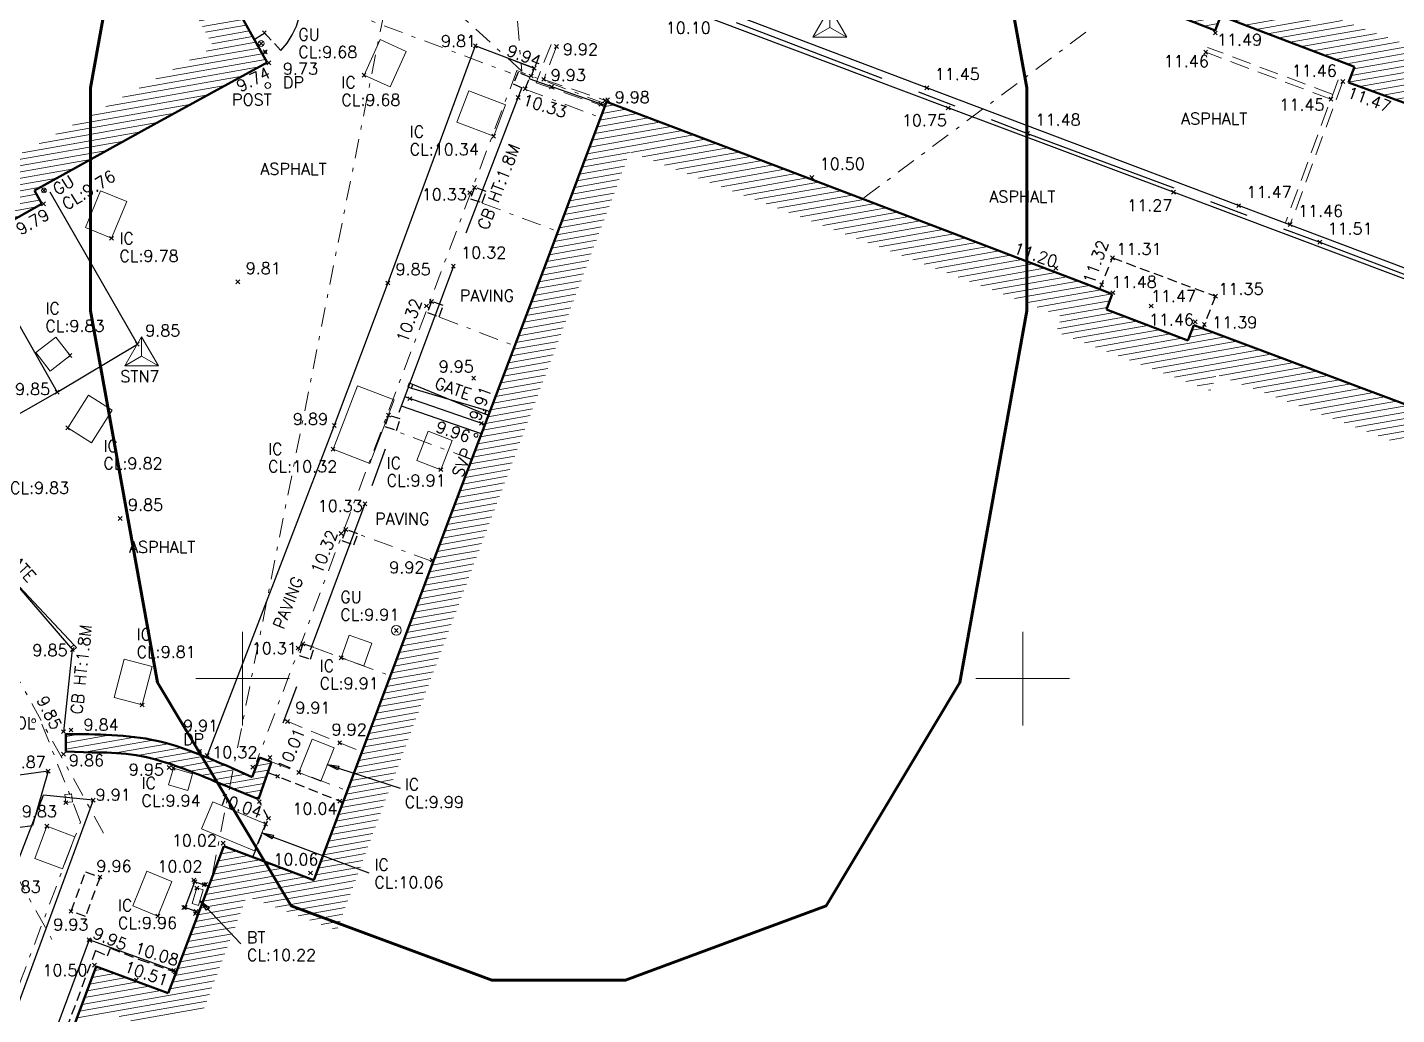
# Model space of a CAD drawing. Extents: x 521064 to 521635, y 174590 to 175241.
# Drawn here: x 521354.48 to 521389.58, y 174811.39 to 174836.68 of the extents above; entities that cross this region are included whole.
import ezdxf
from ezdxf.enums import TextEntityAlignment as Align

# ---------------------------------------------------------------- set-up
doc = ezdxf.new("R2010")
doc.units = 0
doc.header["$PDMODE"] = 3
doc.header["$PDSIZE"] = 0.05
for name, pattern in [('Centre', [7, 4, -1, 1, -1]), ('DASHDOT', [1, 0.5, -0.25, 0, -0.25]), ('DASHED', [0.75, 0.5, -0.25]), ('HIDDEN', [0.375, 0.25, -0.125])]:
    doc.linetypes.add(name, pattern=pattern)
doc.layers.get('0').update_dxf_attribs({"linetype": 'CONTINUOUS', "lineweight": 18})
for name, color, linetype, lineweight in [('I031G_SURVEY-GRID', 7, 'CONTINUOUS', 18), ('I042T_SURVEY-STA', 1, 'CONTINUOUS', 13), ('I277G_CANOPY', 30, 'DASHDOT', 18), ('I901G_TITLE-SHEET', 7, 'CONTINUOUS', 18), ('I904G_HATCHING', 62, 'CONTINUOUS', 18), ('I910T_TXT-GEN-S', 7, 'CONTINUOUS', 13), ('I917G_BUILDING', 3, 'CONTINUOUS', 50), ('I923G_SURVEY-POINT', 7, 'CONTINUOUS', 18), ('I923T_SURVEY-LEVEL', 7, 'CONTINUOUS', 13), ('I960G_COVER', 1, 'CONTINUOUS', 18), ('I960T_COVER-TXT', 1, 'CONTINUOUS', 13), ('I963G_SW', 200, 'DASHED', 18), ('I969G_OHC', 241, 'DASHDOT', 18), ('I976G_ST-FURN', 220, 'CONTINUOUS', 18), ('I976T_ST-FURN-TXT', 220, 'CONTINUOUS', 13), ('I991G_SLOPE', 21, 'DASHED', 18)]:
    doc.layers.add(name, color=color, linetype=linetype, lineweight=lineweight)
for name, color, linetype in [('I218G_PLINTH', 140, 'CONTINUOUS'), ('I240G_STAIR', 10, 'CONTINUOUS'), ('I280G_BLDG-FRAME', 7, 'HIDDEN'), ('I940G_SURFACE', 200, 'HIDDEN'), ('I971G_FENCE', 5, 'Centre'), ('I972G_WALL', 10, 'CONTINUOUS'), ('I973G_GATE', 20, 'CONTINUOUS'), ('I997G_ROAD_MARKING', 7, 'CONTINUOUS')]:
    doc.layers.add(name, color=color, linetype=linetype)
doc.styles.add('MONOTXT', font='simplex.shx')
doc.styles.get("Standard").update_dxf_attribs({"font": 'simplex.shx'})
doc.dimstyles.get("Standard").update_dxf_attribs({"dimtxt": 0.18, "dimasz": 0.18, "dimexe": 0.18, "dimexo": 0.0625, "dimgap": 0.09, "dimtad": 0, "dimtih": 1, "dimtoh": 1, "dimdec": 4, "dimzin": 0, "dimdsep": 46, "dimtxsty": 'Standard', "dimcen": 0.09, "dimadec": 0, "dimazin": 0, "dimtfac": 1, "dimtdec": 4, "dimtofl": 0, "dimtmove": 0, "dimatfit": 3, "dimfxl": 1, "dimtolj": 1, "dimtzin": 0, "dimarcsym": 0})

# ---------------------------------------------------------------- blocks, each defined once
blk = doc.blocks.new('PT_STATION')
at = {"color": 0, "linetype": 'Continuous', "flags": 128}
for points in [[(0, 0.5), (-0.433, -0.25)], [(-0.433, -0.25), (0, 0), (0, 0.5)], [(0.433, -0.25), (0, 0.5)], [(0, 0), (0.433, -0.25)], [(-0.433, -0.25), (0.433, -0.25)]]:
    blk.add_lwpolyline(points, dxfattribs=at)

msp = doc.modelspace()

# ---------------------------------------------------------------- hatches: boundary and pattern name
at = {"layer": 'I904G_HATCHING'}
h = msp.add_hatch(dxfattribs=at)
h.set_pattern_fill('ANSI31', color=256, scale=0.05, angle=325, style=0)
h.paths.add_polyline_path([(521444.647, 174870.129), (521444.767, 174870.488), (521444.74, 174870.5), (521448.45, 174880.371), (521449.941, 174884.328), (521450.825, 174886.529), (521450.847, 174886.52), (521450.926, 174886.782), (521450.891, 174886.795), (521451.299, 174887.88), (521451.756, 174889.095), (521452.087, 174889.949), (521456.936, 174902.777), (521456.966, 174902.77), (521457.046, 174902.981), (521457.017, 174902.992), (521457.914, 174905.372), (521457.945, 174905.361), (521458.022, 174905.548), (521457.983, 174905.561), (521458.276, 174906.369), (521462.956, 174918.783), (521466.072, 174927.188), (521464.076, 174927.947), (521468.769, 174940.432, 0.955868), (521469.475, 174942.331), (521471.148, 174946.743), (521474.224, 174954.819), (521476.207, 174954.068), (521476.515, 174954.891), (521477.009, 174956.195), (521478.199, 174959.33), (521484.138, 174974.996), (521479.855, 174976.619), (521476.932, 174977.669), (521452.975, 174986.679), (521435.919, 174993.099), (521428.128, 174972.416), (521429.781, 174971.785), (521430.021, 174971.695), (521433.184, 174970.506), (521434.896, 174969.868), (521438.341, 174968.558), (521441.761, 174967.264), (521445.161, 174965.981), (521448.596, 174964.682), (521455.487, 174962.087), (521455.476, 174962.053), (521458.891, 174960.794), (521462.306, 174959.518), (521465.737, 174958.179), (521469.249, 174956.851), (521468.581, 174955.061), (521467.259, 174951.617), (521465.972, 174948.192), (521464.688, 174944.765), (521463.391, 174941.344), (521462.079, 174937.939), (521459.635, 174931.417), (521459.531, 174931.156), (521458.957, 174929.762), (521455.448, 174931.078), (521445.427, 174934.864), (521445.465, 174934.963), (521438.391, 174937.632), (521438.321, 174937.524), (521426.616, 174941.938), (521417.773, 174945.266), (521416.325, 174941.546), (521415.787, 174940.154), (521415.691, 174939.877), (521414.834, 174937.565), (521414.715, 174937.25), (521412.878, 174932.304), (521410.966, 174927.233), (521411.009, 174927.217), (521410.308, 174925.256), (521409.793, 174923.815), (521409.59, 174923.888), (521409.494, 174923.62), (521409.698, 174923.548), (521409.18, 174922.188), (521408.779, 174921.257), (521408.62, 174921.301), (521408.527, 174921.035), (521408.66, 174920.981), (521406.041, 174913.956), (521403.64, 174907.539), (521403.456, 174907.607), (521403.356, 174907.319), (521403.545, 174907.242), (521403.116, 174906.1), (521402.687, 174904.959), (521402.489, 174905.026), (521402.381, 174904.749), (521402.512, 174904.698), (521400.204, 174898.475), (521397.783, 174892.059), (521397.488, 174891.278), (521397.359, 174891.328), (521397.239, 174891.054), (521397.38, 174890.992), (521396.52, 174888.719), (521396.373, 174888.768), (521396.268, 174888.45), (521396.4, 174888.401), (521395.133, 174885.032), (521394.064, 174882.186), (521391.344, 174874.988), (521391.205, 174875.039), (521391.1, 174874.758), (521391.239, 174874.706), (521390.381, 174872.417), (521390.233, 174872.468), (521390.129, 174872.209), (521390.282, 174872.151), (521389.991, 174871.374), (521387.524, 174864.847), (521385.209, 174858.708), (521385.068, 174858.75), (521384.958, 174858.474), (521385.136, 174858.407), (521384.273, 174856.101), (521384.088, 174856.17), (521383.989, 174855.89), (521384.052, 174855.867), (521381.594, 174849.288), (521380.194, 174845.644), (521379.181, 174842.622), (521379.088, 174842.652), (521379.001, 174842.443), (521378.918, 174842.471), (521378.816, 174842.195), (521378.98, 174842.128), (521378.557, 174841.01), (521378.112, 174839.834), (521377.944, 174839.891), (521377.84, 174839.615), (521383.072, 174837.632), (521382.984, 174837.365), (521384.935, 174836.605), (521385.08, 174836.977), (521386.169, 174836.562), (521388.506, 174835.674), (521388.352, 174835.271), (521393.371, 174833.441), (521399.888, 174830.984), (521407.686, 174828.049), (521413.363, 174825.908), (521419.126, 174823.735), (521420.925, 174823.05), (521421.045, 174823.324), (521426.282, 174821.35), (521427.354, 174824.203), (521427.32, 174824.215), (521427.478, 174824.647), (521431.499, 174835.309), (521432.254, 174837.309), (521433.387, 174840.315), (521433.432, 174840.298), (521433.501, 174840.492), (521433.46, 174840.512), (521434.167, 174842.391), (521436.187, 174847.758), (521438.541, 174854), (521438.591, 174853.981), (521438.659, 174854.174), (521438.603, 174854.195), (521439.179, 174855.772), (521439.467, 174856.559), (521439.537, 174856.534), (521439.624, 174856.779), (521439.578, 174856.801), (521442.591, 174864.822), (521444.411, 174869.65), (521444.599, 174870.147)])
h.paths.add_polyline_path([(521438.717, 174857.381), (521435.251, 174848.11), (521431.729, 174838.752), (521425.657, 174822.654), (521420.511, 174824.595), (521420.393, 174824.326), (521413.716, 174826.844), (521400.241, 174831.919), (521394.66, 174834.024), (521394.785, 174834.358), (521384.508, 174838.264), (521384.366, 174837.9), (521384.23, 174837.953), (521384.32, 174838.228), (521379.294, 174840.133), (521380.232, 174842.61), (521381.135, 174845.306), (521382.53, 174848.934), (521384.99, 174855.516), (521386.144, 174858.355), (521388.459, 174864.494), (521390.927, 174871.022), (521392.331, 174874.771), (521412.215, 174927.383), (521413.816, 174931.956), (521415.653, 174936.902), (521416.719, 174939.791), (521418.346, 174943.982), (521426.264, 174941.002), (521426.263, 174941.002), (521437.969, 174936.588), (521445.074, 174933.929), (521459.59, 174928.444), (521463.016, 174937.589), (521465.624, 174944.414), (521466.908, 174947.841), (521469.518, 174954.712), (521470.534, 174957.435), (521466.09, 174959.114), (521462.656, 174960.455), (521459.241, 174961.73), (521455.839, 174963.023), (521448.948, 174965.618), (521445.514, 174966.917), (521442.114, 174968.2), (521438.696, 174969.492), (521429.424, 174973.021), (521436.502, 174991.811), (521452.622, 174985.743), (521482.836, 174974.381), (521475.623, 174955.358), (521473.644, 174956.108), (521470.213, 174947.099), (521468.539, 174942.685), (521467.833, 174940.784), (521462.789, 174927.366), (521464.79, 174926.606), (521462.019, 174919.134), (521457.341, 174906.722), (521456, 174903.131), (521451.152, 174890.302), (521449.005, 174884.68), (521444.766, 174873.426), (521443.663, 174870.5)], flags=16)
h = msp.add_hatch(dxfattribs=at)
h.set_pattern_fill('ANSI31', color=256, scale=0.05, angle=325, style=0)
h.paths.add_polyline_path([(521365.759, 174881.945), (521367.311, 174886.098), (521374.746, 174883.333), (521378.528, 174881.926), (521381.469, 174880.831), (521383.284, 174885.719), (521385.395, 174891.334), (521386.802, 174895.22), (521363.286, 174904.002), (521357.857, 174889.657), (521365.37, 174886.856), (521364.674, 174884.949), (521364.507, 174885.012), (521364.55, 174885.126), (521364.044, 174885.327), (521363.994, 174885.206), (521361.419, 174886.18), (521361.462, 174886.296), (521361.185, 174886.396), (521361.136, 174886.287), (521358.803, 174887.181), (521355.775, 174879.014), (521358.23, 174878.113), (521352.972, 174863.981), (521350.89, 174861.521), (521348.805, 174863.337), (521348.886, 174863.429), (521348.528, 174863.721), (521342.476, 174856.651), (521342.824, 174856.353), (521340.844, 174854.033), (521331.138, 174848.587), (521320.768, 174842.769), (521322.227, 174840.3), (521326.894, 174832.047), (521326.981, 174832.096), (521328.103, 174830.098), (521333.883, 174819.805), (521341.553, 174824.106), (521343.555, 174820.584), (521348.998, 174823.617), (521347.201, 174826.798), (521349.876, 174828.301), (521348.925, 174830.03), (521351.103, 174831.223), (521351.585, 174830.343), (521353.209, 174831.247), (521354.849, 174832.159), (521354.666, 174832.503), (521357.728, 174834.195), (521360.628, 174835.783), (521359.858, 174837.16), (521359.054, 174838.6), (521359.557, 174838.878), (521357.895, 174841.817), (521358.966, 174842.392), (521359.577, 174841.885), (521360.53, 174842.998), (521361.858, 174844.542), (521361.95, 174844.468), (521362.086, 174844.651), (521362.012, 174844.715), (521363.35, 174846.282), (521363.434, 174846.212), (521363.574, 174846.376), (521363.491, 174846.448), (521365.776, 174849.114), (521364.06, 174850.62), (521365.333, 174852.072), (521367.565, 174851.231), (521366.43, 174848.174), (521368.782, 174847.273), (521368.859, 174847.493), (521368.766, 174847.527), (521369.438, 174849.316), (521370.241, 174851.441), (521371.875, 174855.813), (521373.221, 174859.385), (521373.324, 174859.346), (521373.4, 174859.547), (521371.787, 174860.139), (521373.01, 174863.468), (521374.664, 174867.907), (521375.002, 174868.806), (521374.636, 174868.938), (521374.841, 174869.511), (521374.778, 174869.534), (521375.25, 174870.795), (521375.313, 174870.772), (521375.43, 174871.092), (521375.282, 174871.148), (521376.27, 174873.748), (521376.409, 174873.704), (521376.525, 174874.024), (521376.377, 174874.08), (521377.366, 174876.691), (521377.503, 174876.639), (521377.62, 174876.959), (521377.483, 174877.01), (521378.449, 174879.614), (521378.586, 174879.563), (521378.708, 174879.89), (521378.39, 174880.002), (521378.333, 174879.852), (521375.927, 174880.747), (521375.983, 174880.895), (521375.654, 174881.019), (521375.598, 174880.871), (521372.882, 174881.875), (521372.934, 174882.023), (521372.616, 174882.147), (521372.558, 174881.998), (521370.038, 174882.927), (521370.098, 174883.092), (521369.785, 174883.201), (521369.66, 174882.884), (521369.751, 174882.85), (521368.982, 174880.772)])
h.paths.add_polyline_path([(521365.266, 174883.655), (521366.65, 174887.446), (521359.148, 174890.243), (521363.869, 174902.717), (521385.525, 174894.629), (521380.881, 174882.119), (521366.723, 174887.383), (521364.469, 174881.35), (521369.574, 174879.492), (521370.404, 174881.734), (521377.266, 174879.182), (521373.991, 174870.568), (521374.084, 174870.533), (521373.491, 174868.948), (521373.567, 174868.92), (521373.357, 174868.335), (521373.689, 174868.215), (521370.503, 174859.545), (521372.021, 174858.988), (521368.101, 174848.605), (521367.712, 174848.754), (521368.849, 174851.816), (521365.038, 174853.252), (521362.648, 174850.528), (521364.38, 174849.008), (521359.457, 174843.284), (521359.087, 174843.592), (521356.522, 174842.215), (521358.189, 174839.265), (521357.69, 174838.988), (521359.259, 174836.183), (521353.321, 174832.902), (521353.505, 174832.556), (521351.978, 174831.707), (521351.5, 174832.581), (521347.566, 174830.426), (521348.522, 174828.688), (521345.837, 174827.179), (521347.632, 174824.001), (521343.934, 174821.94), (521341.931, 174825.465), (521334.266, 174821.166), (521327.364, 174833.458), (521327.274, 174833.407), (521322.18, 174842.415), (521341.486, 174853.245), (521344.234, 174856.465), (521343.887, 174856.761), (521348.562, 174862.223), (521350.998, 174860.101), (521353.848, 174863.469), (521359.518, 174878.706), (521357.061, 174879.607), (521359.387, 174885.88)], flags=16)
h = msp.add_hatch(dxfattribs=at)
h.set_pattern_fill('ANSI31', color=256, scale=0.05, angle=325, style=0)
edge = h.paths.add_edge_path()
edge.add_line((521360.436, 174817.978), (521360.244, 174817.477))
edge.add_line((521360.244, 174817.477), (521359.701, 174817.721))
edge.add_spline(control_points=[(521359.701, 174817.721), (521359.077, 174817.991), (521357.728, 174818.575), (521356.256, 174818.577), (521355.465, 174818.579)], knot_values=[0, 0, 0, 0, 2.019516, 4.362498, 4.362498, 4.362498, 4.362498], degree=3, periodic=0)
edge.add_line((521355.465, 174818.579), (521355.467, 174818.131))
edge.add_line((521355.467, 174818.131), (521356.142, 174818.11))
edge.add_spline(control_points=[(521356.142, 174818.11), (521356.476, 174818.107), (521357.172, 174818.101), (521358.278, 174817.795), (521359.019, 174817.482), (521359.428, 174817.31)], knot_values=[0, 0, 0, 0, 0.997107, 2.081143, 3.411994, 3.411994, 3.411994, 3.411994], degree=3, periodic=0)
edge.add_line((521359.428, 174817.31), (521360.403, 174816.912))
edge.add_line((521360.403, 174816.912), (521360.74, 174817.866))
edge.add_line((521360.74, 174817.866), (521360.436, 174817.978))

# ---------------------------------------------------------------- linework, layer by layer
at = {"layer": 'I031G_SURVEY-GRID'}
for p, q in [((521360, 174821.2), (521360, 174818.8)), ((521380, 174821.2), (521380, 174818.8)), ((521358.8, 174820), (521361.2, 174820)), ((521378.8, 174820), (521381.2, 174820))]:
    msp.add_line(p, q, dxfattribs=at)
at = {"layer": 'I218G_PLINTH'}
for p, q in [((521356.063, 174813.313, 9.95), (521354.629, 174809.458, 10.031)), ((521358.301, 174812.496, 10.08), (521356.063, 174813.313, 9.95))]:
    msp.add_line(p, q, dxfattribs=at)
at = {"layer": 'I240G_STAIR'}
for points in [[(521366.212, 174826.508, 9.914), (521364.157, 174827.218, 9.902)], [(521366.124, 174826.274, 9.914), (521364.07, 174826.984, 9.902)], [(521358.876, 174814.009, 10.208), (521358.526, 174814.141, 10.207), (521358.775, 174814.799, 10.211), (521359.133, 174814.684, 10.205)]]:
    msp.add_polyline3d(points, dxfattribs=at)
at = {"layer": 'I277G_CANOPY'}
for points in [[(521369.31, 174834.721, 12.733), (521367.031, 174835.58, 12.736), (521360.356, 174817.87, 12.743)], [(521367.232, 174835.103, 12.738), (521369.175, 174834.374, 12.735)], [(521366.139, 174832.18, 12.469), (521368.043, 174831.47, 12.459)], [(521365.046, 174829.26, 12.45), (521366.973, 174828.526, 12.453)], [(521356.436, 174816.041, 13.847), (521350.992, 174825.865, 13.823), (521349.936, 174827.738, 12.658), (521347.83, 174826.485, 12.664)], [(521365.87, 174825.614, 12.45), (521363.946, 174826.335, 12.458)], [(521348.845, 174824.648, 13.814), (521355.191, 174813.173, 13.854)], [(521364.87, 174822.998, 12.459), (521362.951, 174823.711, 12.46)], [(521361.847, 174820.791, 12.456), (521363.794, 174820.069, 12.457)], [(521355.846, 174806.022, 12.735), (521355.599, 174806.101, 12.734), (521355.094, 174804.792, 12.73), (521351.94, 174805.987, 12.748), (521355.844, 174816.324, 12.743), (521354.854, 174818.836, 12.71)], [(521360.743, 174817.865, 12.459), (521362.671, 174817.132, 12.45)]]:
    msp.add_polyline3d(points, dxfattribs=at)
at = {"layer": 'I280G_BLDG-FRAME'}
for points in [[(521367.061, 174835.534, 10.33), (521366.937, 174835.233, 10.33), (521367.242, 174835.108, 10.33), (521367.365, 174835.409, 10.33)], [(521365.943, 174832.584, 10.33), (521365.841, 174832.294, 10.33), (521366.143, 174832.188, 10.33), (521366.245, 174832.478, 10.33)], [(521364.84, 174829.664, 10.32), (521364.737, 174829.379, 10.32), (521365.036, 174829.271, 10.32), (521365.139, 174829.556, 10.32)], [(521363.737, 174826.749, 10.32), (521363.644, 174826.455, 10.32), (521363.948, 174826.358, 10.32), (521364.042, 174826.652, 10.32)], [(521362.954, 174823.709, 10.32), (521362.643, 174823.822, 10.32), (521362.54, 174823.539, 10.32), (521362.85, 174823.426, 10.32)], [(521361.836, 174820.802, 10.31), (521361.542, 174820.894, 10.31), (521361.448, 174820.594, 10.31), (521361.741, 174820.502, 10.31)], [(521355.601, 174814.04, 9.928), (521355.972, 174815.053, 9.925), (521356.344, 174814.917, 9.957), (521355.973, 174813.904, 9.96)]]:
    msp.add_polyline3d(points, close=True, dxfattribs=at)
at = {"layer": 'I904G_HATCHING', "linetype": 'Continuous'}
for p, q in [((521369.153, 174834.308), (521370.114, 174834.478)), ((521369.218, 174834.481), (521369.823, 174834.587)), ((521369.282, 174834.653), (521369.532, 174834.697)), ((521368.894, 174833.618), (521371.278, 174834.038)), ((521368.959, 174833.79), (521370.987, 174834.148)), ((521369.023, 174833.963), (521370.696, 174834.258)), ((521369.088, 174834.135), (521370.405, 174834.368)), ((521368.829, 174833.445), (521371.569, 174833.928)), ((521369.951, 174833.482), (521371.86, 174833.818)), ((521370.24, 174833.371), (521372.151, 174833.708)), ((521368.764, 174833.272), (521369.919, 174833.476)), ((521370.53, 174833.261), (521372.442, 174833.598)), ((521370.819, 174833.151), (521372.733, 174833.489)), ((521371.108, 174833.041), (521373.024, 174833.379)), ((521368.635, 174832.927), (521369.788, 174833.13)), ((521368.7, 174833.1), (521369.853, 174833.303)), ((521371.398, 174832.931), (521373.315, 174833.269)), ((521371.687, 174832.821), (521373.606, 174833.159)), ((521371.977, 174832.71), (521373.897, 174833.049)), ((521368.505, 174832.582), (521369.657, 174832.785)), ((521368.57, 174832.754), (521369.723, 174832.958)), ((521372.266, 174832.6), (521374.187, 174832.939)), ((521372.555, 174832.49), (521374.476, 174832.829)), ((521372.845, 174832.38), (521374.766, 174832.719)), ((521368.376, 174832.237), (521369.526, 174832.44)), ((521368.44, 174832.409), (521369.592, 174832.612)), ((521373.134, 174832.27), (521375.055, 174832.608)), ((521373.423, 174832.159), (521375.344, 174832.498)), ((521373.713, 174832.049), (521375.634, 174832.388)), ((521368.246, 174831.891), (521369.396, 174832.094)), ((521368.311, 174832.064), (521369.461, 174832.267)), ((521374.002, 174831.939), (521375.923, 174832.278)), ((521374.292, 174831.829), (521376.212, 174832.168)), ((521374.581, 174831.719), (521376.502, 174832.057)), ((521374.87, 174831.609), (521376.791, 174831.947)), ((521368.117, 174831.546), (521369.265, 174831.749)), ((521368.181, 174831.719), (521369.33, 174831.921)), ((521375.16, 174831.498), (521377.081, 174831.837)), ((521375.449, 174831.388), (521377.37, 174831.727)), ((521375.738, 174831.278), (521377.659, 174831.617)), ((521367.922, 174831.028), (521369.069, 174831.23)), ((521367.987, 174831.201), (521369.134, 174831.403)), ((521368.052, 174831.373), (521369.2, 174831.576)), ((521376.028, 174831.168), (521377.949, 174831.507)), ((521376.317, 174831.058), (521378.238, 174831.396)), ((521376.607, 174830.948), (521378.527, 174831.286)), ((521367.792, 174830.683), (521368.938, 174830.885)), ((521367.857, 174830.856), (521369.003, 174831.058)), ((521376.896, 174830.837), (521378.817, 174831.176)), ((521377.185, 174830.727), (521379.106, 174831.066)), ((521377.475, 174830.617), (521379.396, 174830.956)), ((521367.662, 174830.338), (521368.807, 174830.54)), ((521367.727, 174830.51), (521368.873, 174830.712)), ((521377.764, 174830.507), (521379.685, 174830.846)), ((521378.053, 174830.397), (521379.974, 174830.735)), ((521378.343, 174830.286), (521380.264, 174830.625)), ((521367.531, 174829.992), (521368.677, 174830.194)), ((521367.596, 174830.165), (521368.742, 174830.367)), ((521378.632, 174830.176), (521380.553, 174830.515)), ((521378.922, 174830.066), (521380.842, 174830.405)), ((521379.211, 174829.956), (521381.132, 174830.295)), ((521379.5, 174829.846), (521381.421, 174830.184)), ((521367.4, 174829.647), (521368.546, 174829.849)), ((521367.466, 174829.819), (521368.611, 174830.021)), ((521379.79, 174829.736), (521381.71, 174830.074)), ((521380.079, 174829.625), (521382, 174829.964)), ((521380.368, 174829.515), (521382.289, 174829.854)), ((521367.269, 174829.301), (521368.415, 174829.503)), ((521367.335, 174829.474), (521368.48, 174829.676)), ((521380.658, 174829.405), (521382.231, 174829.682)), ((521380.947, 174829.295), (521382.165, 174829.51)), ((521367.139, 174828.956), (521368.284, 174829.158)), ((521367.204, 174829.128), (521368.35, 174829.33)), ((521380.886, 174828.962), (521382.63, 174829.269)), ((521380.952, 174829.135), (521382.341, 174829.379)), ((521380.999, 174828.82), (521382.92, 174829.159)), ((521367.008, 174828.61), (521368.154, 174828.812)), ((521367.073, 174828.783), (521368.219, 174828.985)), ((521381.288, 174828.71), (521383.209, 174829.049)), ((521381.578, 174828.6), (521383.498, 174828.939)), ((521381.867, 174828.49), (521383.788, 174828.829)), ((521384.265, 174828.751), (521384.899, 174828.863)), ((521384.33, 174828.924), (521384.607, 174828.973)), ((521366.877, 174828.265), (521368.023, 174828.467)), ((521366.943, 174828.438), (521368.088, 174828.64)), ((521382.156, 174828.38), (521384.077, 174828.718)), ((521382.446, 174828.27), (521385.191, 174828.754)), ((521382.735, 174828.159), (521385.484, 174828.644)), ((521383.025, 174828.049), (521385.776, 174828.534)), ((521383.314, 174827.939), (521386.069, 174828.425)), ((521366.746, 174827.919), (521367.892, 174828.121)), ((521366.812, 174828.092), (521367.958, 174828.294)), ((521383.603, 174827.829), (521386.361, 174828.315)), ((521383.893, 174827.719), (521386.654, 174828.206)), ((521385.032, 174827.758), (521386.946, 174828.096)), ((521366.616, 174827.574), (521367.761, 174827.776)), ((521366.681, 174827.747), (521367.827, 174827.949)), ((521384.182, 174827.609), (521384.951, 174827.744)), ((521385.323, 174827.649), (521387.238, 174827.986)), ((521385.615, 174827.539), (521387.531, 174827.877)), ((521385.907, 174827.429), (521387.823, 174827.767)), ((521366.485, 174827.228), (521367.631, 174827.43)), ((521366.55, 174827.401), (521367.696, 174827.603)), ((521384.471, 174827.498), (521384.885, 174827.571)), ((521384.761, 174827.388), (521384.819, 174827.399)), ((521386.198, 174827.319), (521388.116, 174827.657)), ((521386.49, 174827.209), (521388.408, 174827.548)), ((521386.781, 174827.1), (521388.701, 174827.438)), ((521366.354, 174826.883), (521367.5, 174827.085)), ((521366.42, 174827.056), (521367.565, 174827.258)), ((521387.073, 174826.99), (521388.993, 174827.328)), ((521387.364, 174826.88), (521389.285, 174827.219)), ((521387.656, 174826.77), (521389.578, 174827.109)), ((521366.223, 174826.538), (521367.369, 174826.74)), ((521366.289, 174826.71), (521367.435, 174826.912)), ((521387.948, 174826.661), (521389.87, 174827)), ((521388.239, 174826.551), (521390.163, 174826.89)), ((521388.531, 174826.441), (521390.455, 174826.78)), ((521388.822, 174826.331), (521390.748, 174826.671)), ((521366.093, 174826.192), (521367.238, 174826.394)), ((521366.158, 174826.365), (521367.304, 174826.567)), ((521389.114, 174826.221), (521391.04, 174826.561)), ((521389.405, 174826.112), (521391.333, 174826.451)), ((521365.962, 174825.847), (521367.108, 174826.049)), ((521366.027, 174826.019), (521367.173, 174826.221)), ((521365.831, 174825.501), (521366.977, 174825.703)), ((521365.897, 174825.674), (521367.042, 174825.876)), ((521365.701, 174825.156), (521366.846, 174825.358)), ((521365.766, 174825.328), (521366.912, 174825.53)), ((521365.57, 174824.81), (521366.715, 174825.012)), ((521365.635, 174824.983), (521366.781, 174825.185)), ((521365.439, 174824.465), (521366.585, 174824.667)), ((521365.504, 174824.638), (521366.65, 174824.84)), ((521365.308, 174824.119), (521366.454, 174824.321)), ((521365.374, 174824.292), (521366.519, 174824.494)), ((521365.178, 174823.774), (521366.323, 174823.976)), ((521365.243, 174823.947), (521366.389, 174824.149)), ((521365.049, 174823.429), (521366.192, 174823.63)), ((521365.113, 174823.601), (521366.258, 174823.803)), ((521364.919, 174823.084), (521366.062, 174823.285)), ((521364.984, 174823.256), (521366.127, 174823.458)), ((521364.789, 174822.738), (521365.931, 174822.94)), ((521364.854, 174822.911), (521365.996, 174823.112)), ((521364.659, 174822.393), (521365.8, 174822.594)), ((521364.724, 174822.566), (521365.866, 174822.767)), ((521364.53, 174822.048), (521365.67, 174822.249)), ((521364.594, 174822.22), (521365.735, 174822.421)), ((521364.4, 174821.702), (521365.54, 174821.903)), ((521364.465, 174821.875), (521365.604, 174822.076)), ((521364.27, 174821.357), (521365.41, 174821.558)), ((521364.335, 174821.53), (521365.475, 174821.731)), ((521364.14, 174821.012), (521365.281, 174821.213)), ((521364.205, 174821.185), (521365.346, 174821.386)), ((521364.011, 174820.667), (521365.152, 174820.868)), ((521364.075, 174820.839), (521365.217, 174821.04)), ((521363.816, 174820.149), (521364.958, 174820.35)), ((521363.881, 174820.321), (521365.023, 174820.523)), ((521363.946, 174820.494), (521365.087, 174820.695)), ((521363.686, 174819.803), (521364.829, 174820.005)), ((521363.751, 174819.976), (521364.893, 174820.177)), ((521363.557, 174819.458), (521364.7, 174819.66)), ((521363.621, 174819.631), (521364.764, 174819.832)), ((521363.427, 174819.113), (521364.57, 174819.314)), ((521363.492, 174819.285), (521364.635, 174819.487)), ((521363.298, 174818.768), (521364.441, 174818.969)), ((521363.362, 174818.94), (521364.506, 174819.142)), ((521363.168, 174818.422), (521364.312, 174818.624)), ((521363.233, 174818.595), (521364.376, 174818.797)), ((521363.039, 174818.077), (521364.182, 174818.279)), ((521363.104, 174818.25), (521364.247, 174818.451)), ((521362.91, 174817.732), (521364.053, 174817.934)), ((521362.975, 174817.905), (521364.118, 174818.106)), ((521362.781, 174817.387), (521363.924, 174817.589)), ((521362.845, 174817.56), (521363.989, 174817.761)), ((521362.651, 174817.042), (521363.795, 174817.243)), ((521362.716, 174817.214), (521363.859, 174817.416)), ((521362.522, 174816.697), (521363.665, 174816.898)), ((521362.587, 174816.869), (521363.73, 174817.071)), ((521362.393, 174816.351), (521363.536, 174816.553)), ((521362.457, 174816.524), (521363.601, 174816.726)), ((521362.264, 174816.006), (521363.407, 174816.208)), ((521362.328, 174816.179), (521363.471, 174816.38)), ((521362.134, 174815.661), (521363.278, 174815.863)), ((521362.199, 174815.834), (521363.342, 174816.035)), ((521359.38, 174815.337), (521360.145, 174815.471)), ((521359.446, 174815.509), (521359.852, 174815.581)), ((521359.512, 174815.682), (521359.56, 174815.691)), ((521362.005, 174815.316), (521363.148, 174815.517)), ((521362.07, 174815.488), (521363.213, 174815.69)), ((521359.183, 174814.818), (521361.024, 174815.143)), ((521359.249, 174814.991), (521360.731, 174815.252)), ((521359.315, 174815.164), (521360.438, 174815.362)), ((521361.876, 174814.971), (521363.019, 174815.172)), ((521361.94, 174815.143), (521363.084, 174815.345)), ((521358.987, 174814.3), (521362.954, 174815)), ((521359.052, 174814.473), (521361.61, 174814.924)), ((521359.118, 174814.645), (521361.317, 174815.033)), ((521360.256, 174814.363), (521362.89, 174814.827)), ((521360.548, 174814.253), (521362.825, 174814.654)), ((521360.841, 174814.143), (521362.761, 174814.482)), ((521358.855, 174813.954), (521360.002, 174814.157)), ((521358.921, 174814.127), (521360.067, 174814.329)), ((521361.134, 174814.034), (521362.696, 174814.309)), ((521361.427, 174813.924), (521362.631, 174814.137)), ((521358.724, 174813.609), (521359.871, 174813.811)), ((521358.79, 174813.782), (521359.936, 174813.984)), ((521361.72, 174813.815), (521362.567, 174813.964)), ((521362.013, 174813.705), (521362.502, 174813.791)), ((521358.593, 174813.263), (521359.739, 174813.465)), ((521358.658, 174813.436), (521359.805, 174813.638)), ((521362.306, 174813.596), (521362.437, 174813.619)), ((521358.462, 174812.918), (521359.608, 174813.12)), ((521358.527, 174813.091), (521359.674, 174813.293)), ((521358.33, 174812.572), (521359.477, 174812.774)), ((521358.396, 174812.745), (521359.542, 174812.947)), ((521356.076, 174812.175), (521357.019, 174812.341)), ((521356.14, 174812.347), (521356.725, 174812.45)), ((521356.204, 174812.52), (521356.431, 174812.56)), ((521358.199, 174812.227), (521359.346, 174812.429)), ((521358.265, 174812.399), (521359.411, 174812.602)), ((521355.819, 174811.485), (521359.214, 174812.083)), ((521355.883, 174811.657), (521357.9, 174812.013)), ((521355.947, 174811.83), (521357.606, 174812.122)), ((521356.012, 174812.002), (521357.312, 174812.232)), ((521358.133, 174812.054), (521359.28, 174812.256)), ((521355.755, 174811.312), (521359.149, 174811.911)), ((521356.837, 174811.342), (521359.083, 174811.738)), ((521357.13, 174811.232), (521359.017, 174811.565))]:
    msp.add_line(p, q, dxfattribs=at)
at = {"layer": 'I917G_BUILDING'}
for p, q in [((521359.858, 174837.16, 9.94), (521360.628, 174835.783, 9.74)), ((521357.728, 174834.195, 9.76), (521360.628, 174835.783, 9.74)), ((521388.352, 174835.271, 11.472), (521388.506, 174835.674, 11.463)), ((521369.328, 174834.774, 9.98), (521367.822, 174830.761, 9.95)), ((521369.328, 174834.774, 9.98), (521373.914, 174833.043, 10.5)), ((521354.666, 174832.503, 9.79), (521357.728, 174834.195, 9.76)), ((521373.914, 174833.043, 10.5), (521381.975, 174829.974, 11.32)), ((521354.849, 174832.159, 9.79), (521354.666, 174832.503, 9.79)), ((521353.209, 174831.247, 9.79), (521354.849, 174832.159, 9.79)), ((521367.822, 174830.761, 9.95), (521365.279, 174824.041, 9.92)), ((521381.975, 174829.974, 11.32), (521382.295, 174829.852, 11.48)), ((521382.295, 174829.852, 11.48), (521382.144, 174829.455, 11.48)), ((521382.144, 174829.455, 11.46), (521384.23, 174828.66, 11.48)), ((521384.381, 174829.058, 11.46), (521384.23, 174828.66, 11.46)), ((521384.381, 174829.058, 11.46), (521384.613, 174828.971, 11.39)), ((521384.613, 174828.971, 11.39), (521393.228, 174825.741, 11.37)), ((521365.279, 174824.041, 9.92), (521363.473, 174819.237, 9.92)), ((521363.473, 174819.237, 9.92), (521361.828, 174814.842, 10.06)), ((521355.465, 174818.579, 9.84), (521355.467, 174818.131, 9.86)), ((521355.467, 174818.131, 9.86), (521356.142, 174818.11, 9.86)), ((521360.436, 174817.978, 10.01), (521360.244, 174817.477, 9.98)), ((521360.74, 174817.866, 10.01), (521360.436, 174817.978, 10.01)), ((521360.244, 174817.477, 9.98), (521359.701, 174817.721, 9.95)), ((521359.428, 174817.31, 9.98), (521360.403, 174816.912, 10.04)), ((521359.52, 174815.705, 10.02), (521358.301, 174812.496, 10.02)), ((521361.828, 174814.842, 10.06), (521359.52, 174815.705, 10.02)), ((521356.245, 174812.629, 10.5), (521355.2, 174809.819, 10.49)), ((521358.091, 174811.941, 10.52), (521356.245, 174812.629, 10.5)), ((521358.301, 174812.496, 10.52), (521358.091, 174811.941, 10.52))]:
    msp.add_line(p, q, dxfattribs=at)
for points in [[(521388.506, 174835.674, 11.463), (521388.236, 174835.777, 11.45), (521386.169, 174836.562, 11.5), (521385.08, 174836.977, 11.49), (521384.935, 174836.605, 11.49), (521382.984, 174837.365, 11.51), (521383.072, 174837.632, 11.51), (521380.753, 174838.511, 11.5), (521377.84, 174839.615, 11.48), (521377.944, 174839.891, 11.48), (521378.112, 174839.834, 11.48), (521378.557, 174841.01, 11.47), (521378.98, 174842.128, 11.46), (521378.816, 174842.195, 11.46), (521378.918, 174842.471, 11.46), (521379.001, 174842.443, 11.46), (521379.088, 174842.652, 11.46), (521379.181, 174842.622, 11.46), (521380.194, 174845.644, 11.51), (521381.594, 174849.288, 11.452), (521384.052, 174855.867, 11.48)], [(521431.499, 174835.309, 13.06), (521429.204, 174829.224, 13.07), (521427.478, 174824.647, 13.08), (521427.32, 174824.215, 13.08), (521427.354, 174824.203, 13.08), (521426.282, 174821.35, 13.29), (521421.045, 174823.324, 13.1), (521420.925, 174823.05, 13.1), (521419.126, 174823.735, 13.04), (521413.363, 174825.908, 12.82), (521407.686, 174828.049, 12.49), (521399.888, 174830.984, 12.08), (521393.371, 174833.441, 11.7), (521388.352, 174835.271, 11.472)], [(521360.403, 174816.912, 10.04), (521360.74, 174817.866, 10.01)]]:
    msp.add_polyline3d(points, dxfattribs=at)
for points in [[(521355.465, 174818.579, 9.84), (521357.802, 174818.407, 9.91), (521359.701, 174817.721, 9.95)], [(521356.142, 174818.11, 9.86), (521357.138, 174818.06, 9.9), (521358.19, 174817.798, 9.95), (521359.428, 174817.31, 9.98)]]:
    msp.add_spline(points, degree=3, dxfattribs=at)
at = {"layer": 'I923G_SURVEY-POINT'}
for p in [(521360.557, 174836.541, 9.726), (521384.936, 174836.539, 11.491), (521360.476, 174836.272, 9.685), (521365.965, 174836.211, 9.812), (521368.046, 174836.193, 9.921), (521360.578, 174836.054, 9.726), (521360.674, 174835.777, 9.74), (521384.689, 174836.049, 11.462), (521363.112, 174835.461, 9.683), (521367.398, 174835.437, 9.942), (521367.471, 174835.636, 9.944), (521367.242, 174835.108, 10.33), (521367.718, 174835.352, 9.93), (521367.92, 174835.16, 9.932), (521377.541, 174835.136, 11.454), (521388.205, 174835.297, 11.459), (521367.063, 174834.887, 10.328), (521369.183, 174834.718, 9.959), (521369.296, 174834.811, 9.963), (521369.358, 174834.824, 9.976), (521387.9, 174834.842, 11.446), (521378.088, 174834.618, 10.747), (521366.436, 174833.895, 10.341), (521380.125, 174833.967, 11.482), (521365.943, 174832.584, 10.33), (521374.594, 174832.838, 10.502), (521354.906, 174832.506, 9.765), (521365.824, 174832.448, 10.331), (521383.865, 174832.464, 11.274), (521354.894, 174832.162, 9.787), (521385.534, 174832.117, 11.466), (521386.856, 174831.632, 11.465), (521356.641, 174831.28, 9.777), (521387.613, 174831.178, 11.513), (521365.402, 174830.565, 10.32), (521380.847, 174830.515, 11.204), (521382.301, 174830.779, 11.311), (521359.88, 174830.162, 9.814), (521363.721, 174830.136, 9.846), (521382.021, 174830.087, 11.322), (521382.309, 174829.888, 11.48), (521384.941, 174829.797, 11.349), (521364.714, 174829.545, 10.321), (521364.84, 174829.664, 10.32), (521383.289, 174829.545, 11.475), (521384.418, 174829.143, 11.46), (521384.654, 174829.074, 11.385), (521357.302, 174828.567, 9.853), (521355.575, 174828.275, 9.829), (521365.922, 174827.7, 9.954), (521355.247, 174827.339, 9.852), (521364.288, 174827.173, 9.903), (521363.737, 174826.749, 10.32), (521355.516, 174826.425, 9.821), (521362.35, 174826.482, 9.894), (521366.119, 174826.54, 9.914), (521362.317, 174825.876, 10.316), (521365.084, 174825.353, 9.913), (521363.136, 174824.475, 10.326), (521356.861, 174824.102, 9.855), (521362.643, 174823.822, 10.32), (521362.526, 174823.718, 10.325), (521364.86, 174823.04, 9.917), (521363.94, 174821.236, 9.914), (521355.634, 174820.744, 9.847), (521361.426, 174820.785, 10.313), (521361.542, 174820.894, 10.31), (521362.526, 174820.533, 9.913), (521357.422, 174819.325, 9.81), (521361.151, 174818.905, 9.905), (521355.406, 174818.641, 9.848), (521355.6, 174818.685, 9.837), (521362.487, 174818.356, 9.921), (521355.41, 174818.068, 9.864), (521358.895, 174818.137, 9.908), (521359.092, 174818.035, 9.896), (521360.701, 174817.982, 10.312), (521355.015, 174817.628, 9.872), (521358.116, 174817.725, 9.952), (521358.224, 174817.704, 9.945), (521360.26, 174817.734, 10.317), (521360.899, 174817.498, 10.013), (521361.439, 174817.597, 9.993), (521355.468, 174816.824, 9.833), (521356.17, 174816.888, 9.91), (521360.429, 174816.848, 10.04), (521362.495, 174816.863, 10.04), (521354.983, 174816.222, 9.833), (521360.59, 174816.283, 10.056), (521360.661, 174816.421, 10.044), (521359.502, 174815.784, 10.021), (521356.344, 174814.918, 9.957), (521358.748, 174814.843, 10.015), (521358.775, 174814.799, 10.211), (521359.011, 174814.723, 10.207), (521359.052, 174814.73, 10.018), (521361.739, 174815.021, 10.058), (521358.825, 174814.638, 10.224), (521355.601, 174814.04, 9.928), (521358.495, 174814.137, 10.017), (521358.526, 174814.141, 10.207), (521358.788, 174813.98, 10.033), (521358.808, 174814.035, 10.208), (521357.825, 174813.917, 9.962), (521356.063, 174813.313, 9.95), (521356.081, 174813.288, 10.464), (521356.2, 174812.661, 10.496), (521357.275, 174812.279, 10.514), (521358.233, 174812.521, 10.075), (521358.271, 174812.486, 10.517)]:
    msp.add_point(p, dxfattribs=at)
at = {"layer": 'I940G_SURFACE'}
for points in [[(521360.298, 174836.372, 9.675), (521360.557, 174836.541, 9.726), (521360.979, 174836.093, 9.749), (521361.139, 174836.281, 9.746), (521361.272, 174836.488, 9.743), (521361.377, 174836.71, 9.74), (521361.452, 174836.945, 9.737), (521361.495, 174837.195, 9.739), (521361.504, 174837.447, 9.741), (521361.478, 174837.699, 9.743), (521361.418, 174837.945, 9.746), (521361.325, 174838.18, 9.748), (521360.976, 174838.829, 9.76), (521359.444, 174838.019, 9.876)], [(521381.975, 174829.974, 11.324), (521382.301, 174830.779, 11.311), (521384.941, 174829.797, 11.349), (521384.613, 174828.971, 11.39)], [(521360.646, 174817.599, 10.008), (521362.573, 174816.832, 10.042)], [(521360.26, 174815.429, 10.041), (521360.661, 174816.421, 10.044), (521360.429, 174816.848, 10.04)], [(521356.228, 174813.035, 10.462), (521354.938, 174809.572, 10.449), (521355.22, 174809.458, 10.496)], [(521356.228, 174813.035, 10.462), (521356.534, 174812.898, 10.507)], [(521356.534, 174812.898, 10.507), (521356.616, 174813.095, 10.512), (521357.371, 174812.799, 10.513), (521358.294, 174812.478, 10.517)]]:
    msp.add_polyline3d(points, dxfattribs=at)
at = {"layer": 'I960G_COVER'}
for points in [[(521363.112, 174835.461, 9.683), (521363.522, 174836.371, 9.669), (521364.193, 174836.069, 9.676), (521363.783, 174835.159, 9.689)], [(521366.436, 174833.895, 10.341), (521365.491, 174834.254, 10.31), (521365.796, 174835.056, 10.31), (521366.741, 174834.698, 10.341)], [(521356.641, 174831.28, 9.777), (521357.031, 174832.22, 9.763), (521356.36, 174832.498, 9.746), (521355.97, 174831.558, 9.76)], [(521355.575, 174828.275, 9.829), (521355.208, 174828.746, 9.827), (521354.701, 174828.351, 9.813), (521355.068, 174827.88, 9.816)], [(521362.317, 174825.876, 10.316), (521362.942, 174827.505, 10.316), (521363.887, 174827.142, 10.322), (521363.262, 174825.513, 10.321)], [(521355.516, 174826.425, 9.821), (521356.045, 174827.26, 9.826), (521356.653, 174826.875, 9.827), (521356.124, 174826.04, 9.822)], [(521365.084, 174825.353, 9.913), (521364.469, 174825.589, 9.909), (521364.756, 174826.336, 9.909), (521365.372, 174826.099, 9.913)], [(521362.526, 174820.533, 9.913), (521362.731, 174821.112, 9.913), (521363.316, 174820.905, 9.914), (521363.111, 174820.326, 9.914)], [(521357.422, 174819.325, 9.81), (521357.682, 174820.31, 9.824), (521356.967, 174820.499, 9.812), (521356.707, 174819.514, 9.798)], [(521361.439, 174817.597, 9.993), (521361.783, 174818.451, 9.924), (521362.346, 174818.224, 9.912), (521362.002, 174817.37, 9.981)], [(521358.224, 174817.704, 9.945), (521358.103, 174817.277, 9.947), (521358.598, 174817.136, 9.959), (521358.719, 174817.563, 9.956)], [(521355.468, 174816.824, 9.833), (521355.442, 174817.028, 9.832), (521355.616, 174817.05, 9.843), (521355.642, 174816.846, 9.843)], [(521360.59, 174816.283, 10.056), (521359.233, 174816.843, 9.985), (521358.948, 174816.153, 9.974), (521360.306, 174815.593, 10.045)], [(521354.983, 174816.222, 9.833), (521354.669, 174815.397, 9.836), (521355.38, 174815.126, 9.851), (521355.695, 174815.95, 9.847)], [(521357.825, 174813.917, 9.962), (521358.187, 174814.807, 9.954), (521357.546, 174815.068, 9.931), (521357.184, 174814.177, 9.939)], [(521358.825, 174814.638, 10.224), (521358.705, 174814.244, 10.219), (521358.87, 174814.193, 10.229), (521358.991, 174814.587, 10.234)]]:
    msp.add_polyline3d(points, close=True, dxfattribs=at)
for centre, radius in [((521360.476, 174836.272, 9.685), 0.075), ((521354.906, 174832.506, 9.765), 0.06), ((521363.94, 174821.236, 9.914), 0.125)]:
    msp.add_circle(centre, radius, dxfattribs=at)
at = {"layer": 'I963G_SW'}
for points in [[(521367.906, 174836.248, 9.921), (521367.521, 174835.261, 9.93), (521369.248, 174834.669, 9.963)], [(521368.046, 174836.193, 9.921), (521367.718, 174835.352, 9.93), (521369.296, 174834.811, 9.963)], [(521387.946, 174834.964, 11.446), (521384.735, 174836.171, 11.462)], [(521387.9, 174834.842, 11.446), (521384.689, 174836.049, 11.462)], [(521388.083, 174835.342, 11.459), (521386.734, 174831.677, 11.465)], [(521388.205, 174835.297, 11.459), (521386.856, 174831.632, 11.465)]]:
    msp.add_polyline3d(points, dxfattribs=at)
at = {"layer": 'I969G_OHC'}
for points in [[(521359.224, 174814.994, 16.435), (521365.986, 174848.9, 15.6), (521367.157, 174835.562, 16.407)], [(521367.157, 174835.562, 16.407), (521359.99, 174842.107, 15.788)], [(521357.448, 174839.038, 15.181), (521366.872, 174835.511, 16.189)], [(521375.924, 174832.316, 16.321), (521381.727, 174836.643, 16.326)]]:
    msp.add_polyline3d(points, dxfattribs=at)
at = {"layer": 'I971G_FENCE'}
for points in [[(521368.168, 174838.546, 11.484), (521372.649, 174836.806, 11.479), (521380.125, 174833.967, 11.482), (521387.613, 174831.178, 11.513), (521395.078, 174828.345, 11.888), (521402.59, 174825.516, 12.293), (521410.099, 174822.685, 12.697), (521417.354, 174819.925, 13.102)], [(521367.161, 174835.141, 10.328), (521365.402, 174830.565, 10.32), (521363.136, 174824.475, 10.326), (521360.701, 174817.982, 10.312)], [(521369.292, 174834.68, 9.961), (521367.345, 174835.361, 9.92)], [(521355.634, 174820.744, 9.847), (521355.406, 174818.641, 9.848)]]:
    msp.add_polyline3d(points, dxfattribs=at)
at = {"layer": 'I972G_WALL'}
for p, q in [((521377.541, 174835.136, 11.454), (521372.124, 174837.187, 11.44)), ((521365.965, 174836.211, 9.812), (521363.721, 174830.136, 9.846)), ((521367.471, 174835.636, 9.944), (521365.965, 174836.211, 9.812)), ((521385.534, 174832.117, 11.466), (521377.541, 174835.136, 11.454)), ((521393.3, 174829.19, 11.782), (521385.534, 174832.117, 11.466)), ((521363.721, 174830.136, 9.846), (521362.35, 174826.482, 9.894)), ((521362.35, 174826.482, 9.894), (521359.092, 174818.035, 9.896))]:
    msp.add_line(p, q, dxfattribs=at)
for points in [[(521417.5, 174819.722, 12.928), (521413.572, 174821.214, 11.41), (521406.336, 174823.946, 11.356), (521398.829, 174826.794, 11.341), (521391.054, 174829.76, 11.348), (521383.865, 174832.464, 11.274), (521378.088, 174834.618, 10.747), (521372.018, 174836.906, 10.1), (521367.981, 174838.451, 9.932), (521369.418, 174842.265, 9.909)], [(521366.978, 174835.826, 9.914), (521367.471, 174835.636, 9.944), (521367.398, 174835.437, 9.942)]]:
    msp.add_polyline3d(points, dxfattribs=at)
at = {"layer": 'I973G_GATE'}
for points, elevation in [([(521364.331, 174827.443), (521364.364, 174827.538), (521364.27, 174827.571), (521364.236, 174827.477), (521364.331, 174827.443), (521366.241, 174826.874), (521366.336, 174826.84), (521366.302, 174826.746), (521366.208, 174826.779), (521366.241, 174826.874), (521366.208, 174826.779), (521364.364, 174827.538)], 9.932), ([(521352.361, 174824.395), (521352.435, 174824.462), (521352.368, 174824.536), (521352.294, 174824.469), (521352.361, 174824.395), (521355.672, 174820.868), (521355.739, 174820.794), (521355.665, 174820.727), (521355.598, 174820.801), (521355.672, 174820.868), (521355.598, 174820.801), (521352.435, 174824.462)], 9.849)]:
    msp.add_lwpolyline(points, dxfattribs=dict(at, elevation=elevation))
at = {"layer": 'I976G_ST-FURN'}
for centre, radius in [((521360.578, 174836.054, 9.726), 0.0375), ((521360.645, 174835.194, 9.75), 0.075), ((521365.984, 174826.236, 9.959), 0.05), ((521354.644, 174818.921, 9.854), 0.05), ((521358.895, 174818.137, 9.908), 0.0375)]:
    msp.add_circle(centre, radius, dxfattribs=at)
at = {"layer": 'I991G_SLOPE'}
msp.add_polyline3d([(521361.061, 174818.942, 9.904), (521363.056, 174818.122, 9.927)], dxfattribs=at)
at = {"layer": 'I997G_ROAD_MARKING'}
for p, q in [((521357.302, 174828.567), (521355.067, 174832.46)), ((521353.091, 174831.129), (521355.247, 174827.339)), ((521355.247, 174827.339), (521357.302, 174828.567)), ((521353.089, 174826.118), (521355.247, 174827.339)), ((521355.015, 174817.628), (521341.469, 174815.814)), ((521356.17, 174816.888), (521346.342, 174790.212)), ((521352.998, 174812.121), (521354.893, 174817.019)), ((521344.509, 174814.862), (521354.615, 174816.242))]:
    msp.add_line(p, q, dxfattribs=at)
for points in [[(521355.015, 174817.628), (521354.615, 174816.242)], [(521356.17, 174816.888), (521354.893, 174817.019)]]:
    msp.add_lwpolyline(points, dxfattribs=at)

# ---------------------------------------------------------------- block references
at = {"layer": 'I042T_SURVEY-STA'}
for p in [(521375.054, 174836.682), (521357.41, 174828.26)]:
    msp.add_blockref('PT_STATION', p, dxfattribs=at)

# ---------------------------------------------------------------- texts
at = {"layer": 'I042T_SURVEY-STA', "style": 'MONOTXT'}
msp.add_text('STN7', height=0.3, dxfattribs=at).set_placement((521356.865, 174827.592))
at = {"layer": 'I901G_TITLE-SHEET'}
msp.add_text('A0', height=40, dxfattribs=at).set_placement((521320.104, 174812.279))
at = {"layer": 'I910T_TXT-GEN-S', "style": 'MONOTXT'}
for s, p in [('ASPHALT', (521384.059, 174834.195)), ('ASPHALT', (521360.454, 174832.907)), ('ASPHALT', (521379.141, 174832.198)), ('PAVING', (521365.57, 174829.663)), ('PAVING', (521363.4, 174823.944)), ('ASPHALT', (521357.089, 174823.219))]:
    msp.add_text(s, height=0.3, dxfattribs=at).set_placement(p)
for s, rotation, p in [('CB HT:1.8M', 68.9738, (521366.286, 174831.471)), ('SVP', 67.8337, (521365.632, 174825.13)), ('PAVING', 68.2419, (521361.047, 174821.244)), ('CB HT:1.8M', 83.8099, (521355.885, 174819.071))]:
    msp.add_text(s, height=0.3, rotation=rotation, dxfattribs=at).set_placement(p)
for rotation, p in [(340.517, (521365.392, 174827.43)), (312.013, (521354.293, 174822.895))]:
    msp.add_text('GATE', height=0.3, rotation=rotation, dxfattribs=at).set_placement(p, align=Align.MIDDLE)
at = {"layer": 'I923T_SURVEY-LEVEL', "style": 'MONOTXT'}
for s, p in [('10.10', (521370.845, 174836.523, 10.1)), ('11.49', (521384.977, 174836.215, 11.491)), ('CL:9.68', (521361.424, 174835.901, 9.685)), ('9.81', (521365.085, 174836.182, 9.812)), ('9.92', (521368.211, 174835.971, 9.921)), ('11.46', (521383.613, 174835.667, 11.462)), ('9.73', (521361.034, 174835.473, 9.726)), ('9.93', (521367.899, 174835.312, 9.932)), ('11.45', (521377.741, 174835.336, 11.454)), ('11.46', (521386.894, 174835.422, 11.459)), ('CL:9.68', (521362.53, 174834.676, 9.683)), ('9.98', (521369.538, 174834.743, 9.976)), ('11.45', (521386.576, 174834.55, 11.446)), ('10.75', (521376.899, 174834.152, 10.747)), ('11.48', (521380.325, 174834.167, 11.482)), ('CL:10.34', (521364.282, 174833.408, 10.341)), ('10.50', (521374.794, 174833.038, 10.502)), ('10.33', (521364.592, 174832.253, 10.331)), ('11.47', (521385.734, 174832.317, 11.466)), ('11.27', (521382.675, 174831.975, 11.274)), ('11.46', (521387.056, 174831.832, 11.465)), ('11.51', (521387.813, 174831.378, 11.513)), ('CL:9.78', (521356.841, 174830.68, 9.777)), ('10.32', (521365.602, 174830.765, 10.32)), ('11.31', (521382.4, 174830.859, 11.311)), ('9.81', (521360.08, 174830.362, 9.814)), ('9.85', (521363.921, 174830.336, 9.846)), ('11.48', (521382.278, 174830.012, 11.48)), ('11.47', (521383.283, 174829.65, 11.475)), ('11.35', (521385.015, 174829.834, 11.349)), ('CL:9.83', (521354.943, 174828.886, 9.829)), ('11.46', (521383.231, 174829.045, 11.46)), ('11.39', (521384.854, 174828.975, 11.385)), ('9.85', (521357.502, 174828.767, 9.853)), ('9.95', (521365.027, 174827.846, 9.954)), ('9.85', (521354.165, 174827.267, 9.852)), ('9.89', (521361.29, 174826.501, 9.894)), ('CL:9.82', (521356.431, 174825.362, 9.821)), ('CL:10.32', (521360.652, 174825.285, 10.316)), ('CL:9.83', (521354.036, 174824.738, 9.835)), ('CL:9.91', (521363.689, 174824.926, 9.913)), ('9.85', (521357.061, 174824.302, 9.855)), ('10.33', (521361.925, 174824.275, 10.326)), ('9.92', (521363.76, 174822.699, 9.917)), ('CL:9.91', (521362.501, 174821.488, 9.914)), ('9.85', (521354.612, 174820.579, 9.847)), ('CL:9.81', (521357.282, 174820.535, 9.81)), ('10.31', (521360.234, 174820.628, 10.313)), ('CL:9.91', (521361.972, 174819.728, 9.913)), ('9.91', (521361.351, 174819.105, 9.905)), ('9.84', (521355.921, 174818.668, 9.837)), ('9.91', (521358.473, 174818.646, 9.908)), ('9.92', (521362.281, 174818.546, 9.921)), ('10.32', (521359.221, 174817.964, 10.317)), ('9.87', (521354.055, 174817.713, 9.872)), ('9.86', (521355.548, 174817.758, 9.864)), ('9.95', (521357.082, 174817.522, 9.952)), ('9.91', (521356.232, 174816.875, 9.91)), ('CL:9.94', (521357.407, 174816.725, 9.945)), ('CL:9.99', (521364.155, 174816.689, 9.993)), ('CL:9.83', (521353.724, 174816.449, 9.833)), ('10.04', (521361.275, 174816.52, 10.04)), ('10.02', (521358.186, 174815.705, 10.021)), ('10.06', (521360.788, 174815.22, 10.058)), ('9.96', (521356.253, 174815.047, 9.957)), ('10.02', (521357.814, 174815.039, 10.015)), ('CL:9.83', (521353.306, 174814.517, 9.833)), ('CL:10.06', (521363.377, 174814.633, 10.056)), ('9.93', (521355.147, 174813.55, 9.928)), ('CL:9.96', (521356.802, 174813.593, 9.962)), ('CL:10.22', (521360.11, 174812.77, 10.224)), ('10.50', (521354.866, 174812.379, 10.496))]:
    msp.add_text(s, height=0.3, dxfattribs=at).set_placement(p)
for s, rotation, p in [('9.94', 339.0582, (521366.74, 174835.975, 9.942)), ('9.74', 26.9657, (521359.938, 174835.015, 9.74)), ('11.47', 339.5672, (521388.285, 174834.897, 11.472)), ('10.33', 342.6884, (521367.147, 174834.7, 10.328)), ('CL:9.76', 31.8908, (521355.488, 174831.989, 9.765)), ('9.79', 30.0686, (521354.303, 174831.348, 9.787)), ('11.20', 340.6699, (521379.734, 174830.906, 11.204)), ('11.32', 70.3462, (521381.818, 174830.079, 11.322)), ('10.32', 70.1448, (521364.214, 174828.582, 10.321)), ('9.91', 70.2673, (521366.081, 174826.575, 9.914)), ('9.96', 341.3999, (521364.925, 174826.328, 9.959)), ('10.32', 67.9887, (521362.017, 174822.658, 10.325)), ('9.85', 296.7481, (521354.71, 174819.462, 9.848)), ('10.01', 67.4794, (521361.164, 174817.586, 10.013)), ('10.04', 340.0169, (521359.344, 174816.807, 10.044)), ('9.95', 337.5839, (521356.131, 174813.368, 9.95)), ('10.08', 342.372, (521357.202, 174812.979, 10.075)), ('10.51', 340.4077, (521356.936, 174812.499, 10.514))]:
    msp.add_text(s, height=0.3, rotation=rotation, dxfattribs=at).set_placement(p)
at = {"layer": 'I960T_COVER-TXT', "style": 'MONOTXT'}
for s, p in [('GU', (521361.424, 174836.351)), ('IC', (521362.53, 174835.126)), ('IC', (521364.282, 174833.858)), ('IC', (521356.841, 174831.13)), ('IC', (521354.943, 174829.336)), ('IC', (521356.431, 174825.812)), ('IC', (521360.652, 174825.735)), ('IC', (521363.689, 174825.376)), ('GU', (521362.501, 174821.938)), ('IC', (521357.282, 174820.985)), ('IC', (521361.972, 174820.178)), ('IC', (521357.407, 174817.175)), ('IC', (521364.155, 174817.139)), ('IC', (521363.377, 174815.083)), ('IC', (521356.802, 174814.043)), ('BT', (521360.11, 174813.22))]:
    msp.add_text(s, height=0.3, dxfattribs=at).set_placement(p)
msp.add_text('GU', height=0.3, rotation=31.8908, dxfattribs=at).set_placement((521355.251, 174832.371))
at = {"layer": 'I976T_ST-FURN-TXT', "style": 'MONOTXT'}
for s, p in [('DP', (521361.034, 174835.123)), ('POST', (521359.727, 174834.682)), ('BOL', (521353.917, 174818.711)), ('DP', (521358.473, 174818.296))]:
    msp.add_text(s, height=0.3, dxfattribs=at).set_placement(p)

# ---------------------------------------------------------------- leaders
at = {"layer": 'I910T_TXT-GEN-S'}
for points in [[(521362.17, 174817.804), (521364.041, 174817.196)], [(521360.493, 174816.051), (521363.236, 174815.027)], [(521358.906, 174814.318), (521359.953, 174813.204)]]:
    msp.add_leader(points, dimstyle='Standard', override={"dimscale": 0.1, "dimtxt": 3, "dimasz": 3, "dimexe": 2.5, "dimexo": 2.5, "dimtad": 1, "dimtih": 0, "dimtoh": 0, "dimdec": 3, "dimcen": -3, "dimdle": 1.25, "dimaunit": 1, "dimadec": 3, "dimtdec": 3, "dimldrblk": 'ClosedBlank'}, dxfattribs=at)

doc.saveas('drawing.dxf')
